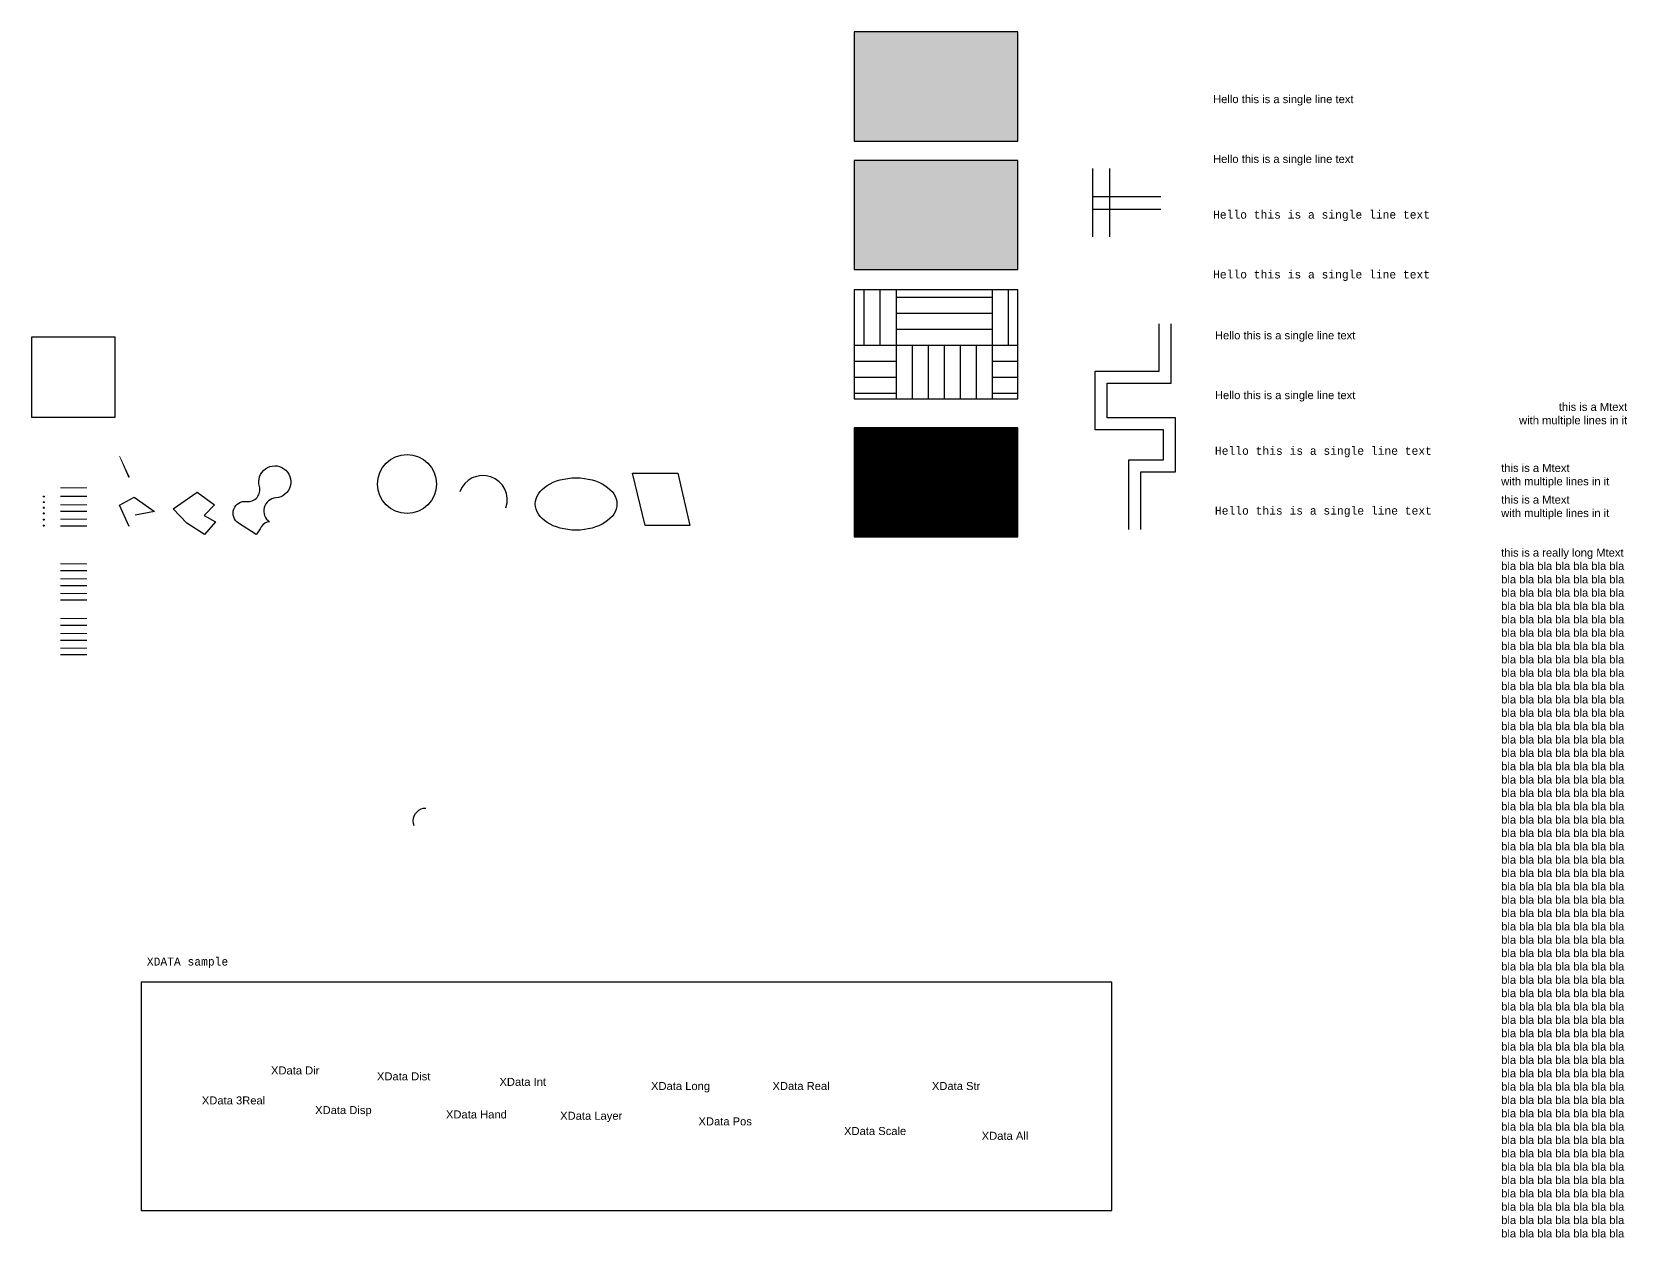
# Model space of a CAD drawing. Header units: inches. Extents: x 0 to 1852, y -566 to 111.
# Drawn here: x 0 to 199.3, y -87 to 63.1 of the extents above; entities that cross this region are included whole.
import ezdxf
from ezdxf.xclip import XClip

# ---------------------------------------------------------------- set-up
doc = ezdxf.new("R2010")
doc.units = ezdxf.units.IN
doc.header["$MEASUREMENT"] = 0
doc.header["$XCLIPFRAME"] = 0
doc.header["$PDMODE"] = 34
doc.header["$PDSIZE"] = 0.1
doc.linetypes.add('ACAD_ISO02W100', pattern=[15, 12, -3])
for name, color, linetype in [('0 @ 1', 7, 'Continuous'), ('Layer2', 65, 'Continuous'), ('Layer_color_80 @ 1', 80, 'Continuous'), ('Layer_Lock', 7, 'Continuous'), ('Layer_Lt_dash', 10, 'ACAD_ISO02W100')]:
    doc.layers.add(name, color=color, linetype=linetype)
doc.layers.add('Layer_color_book', color=31, linetype='Continuous', true_color=0xfcc187)
doc.layers.add('Layer_true_color', color=150, linetype='Continuous', true_color=0x1192ee)
doc.styles.add('custom_text_style', font='consola.ttf')
doc.styles.get("Standard").update_dxf_attribs({"font": 'arial.ttf'})
doc.linetypes.add('BATTING', pattern='A,0.0001,-0.1,[134,ltypeshp.shx,S=0.1,R=0,X=-0.1,Y=0],-0.2,[134,ltypeshp.shx,S=0.1,R=180,X=0.1,Y=0],-0.1', length=0.4001000000000001)
doc.linetypes.add('GAS_LINE', pattern='A,0.5,-0.2,["GAS",Standard,S=0.1,R=0,X=-0.1,Y=-0.05],-0.25', length=0.95)
doc.linetypes.add('TRACKS', pattern='A,0.15,[130,ltypeshp.shx,S=0.25,R=0,X=0,Y=0],0.15', length=0.3)
doc.linetypes.add('ZIGZAG', pattern='A,0.0001,-0.2,[131,ltypeshp.shx,S=0.2,R=0,X=-0.2,Y=0],-0.4,[131,ltypeshp.shx,S=0.2,R=180,X=0.2,Y=0],-0.2', length=0.8001000000000001)
picture_1 = doc.add_image_def('image1.jpg', size_in_pixel=(994, 965))

# ---------------------------------------------------------------- blocks, each defined once
blk = doc.blocks.new('my_block')
blk.add_circle((163.238651971644, 43.89873775864311), 40.80841918050487)

msp = doc.modelspace()

# ---------------------------------------------------------------- hatches: boundary and pattern name
h = msp.add_hatch(color=256)
h.dxf.hatch_style = 1
h.set_gradient(color1=(0, 0, 255), color2=(255, 255, 0), name='SPHERICAL')
h.paths.add_polyline_path([(102.7457616028917, 49.5096547418996), (123.1990874847903, 49.5096547418996), (123.1990874847903, 63.13440569324831), (102.7457616028917, 63.13440569324831)])
h = msp.add_hatch(color=256)
h.dxf.hatch_style = 1
h.set_gradient(color1=(0, 0, 255), color2=(255, 255, 0))
h.paths.add_polyline_path([(102.7457616028917, 33.46721149955042), (123.1990874847903, 33.46721149955042), (123.1990874847903, 47.09196245089913), (102.7457616028917, 47.09196245089913)])
h = msp.add_hatch()
h.set_pattern_fill('AR-PARQ1', color=256)
h.set_pattern_definition([(90, (0, 0), (-12, 12), [12, -12]), (90, (2, 0), (-12, 12), [12, -12]), (90, (4, 0), (-12, 12), [12, -12]), (90, (6, 0), (-12, 12), [12, -12]), (90, (8, 0), (-12, 12), [12, -12]), (90, (10, 0), (-12, 12), [12, -12]), (90, (12, 0), (-12, 12), [12, -12]), (0, (0, 12), (12, -12), [12, -12]), (0, (0, 14), (12, -12), [12, -12]), (0, (0, 16), (12, -12), [12, -12]), (0, (0, 18), (12, -12), [12, -12]), (0, (0, 20), (12, -12), [12, -12]), (0, (0, 22), (12, -12), [12, -12]), (0, (0, 24), (12, -12), [12, -12])])
h.paths.add_polyline_path([(102.7457616028917, 17.31413060847225), (123.1990874847903, 17.31413060847225), (123.1990874847903, 30.93888155982097), (102.7457616028917, 30.93888155982097)])
h = msp.add_hatch()
h.set_pattern_fill('ANSI31', color=256)
h.set_pattern_definition([(45, (2.750381723718078, 0), (-0.0883883476483185, 0.0883883476483185), [])])
h.paths.add_polyline_path([(102.7457616028917, 0.0853177934775715), (123.1990874847903, 0.0853177934775715), (123.1990874847903, 13.71006874482629), (102.7457616028917, 13.71006874482629)])

# ---------------------------------------------------------------- linework, layer by layer
for p, q in [((140.8586409491609, 20.77342723126651), (140.8586409491609, 26.68265009051197)), ((142.3586409491609, 19.27342723126651), (142.3586409491609, 26.68265009051197)), ((132.8665978468327, 13.43271962995095), (132.8665978468327, 20.77342723126651)), ((132.8665978468327, 20.77342723126651), (140.8586409491609, 20.77342723126651)), ((134.3665978468327, 14.93271962995095), (134.3665978468327, 19.27342723126651)), ((134.3665978468327, 19.27342723126651), (142.3586409491609, 19.27342723126651)), ((142.8991281320298, 14.93271962995095), (134.3665978468327, 14.93271962995095)), ((142.8991281320298, 8.181727104928427), (142.8991281320298, 14.93271962995095)), ((141.3991281320298, 13.43271962995095), (132.8665978468327, 13.43271962995095)), ((141.3991281320298, 9.681727104928427), (141.3991281320298, 13.43271962995095)), ((137.0786153379725, 1.014578449646279), (137.0786153379725, 9.681727104928427)), ((137.0786153379725, 9.681727104928427), (141.3991281320298, 9.681727104928427)), ((138.5786153379725, 1.014578449646279), (138.5786153379725, 8.181727104928427)), ((138.5786153379725, 8.181727104928427), (142.8991281320298, 8.181727104928427)), ((3.592533998909388, 1.477241896180196), (6.863547033979557, 1.477241896180196)), ((3.592533998909386, -4.112080280674497), (6.863547033979555, -4.112080280674497)), ((3.592533998909386, -5.997546182599315), (6.863547033979555, -5.997546182599315)), ((3.592533998909386, -7.795317379518571), (6.863547033979555, -7.795317379518571))]:
    msp.add_line(p, q)
at = {"color": 200, "linetype": 'BATTING', "lineweight": 13}
msp.add_line((3.592533998909388, 6.21589163122735), (6.863547033979557, 6.21589163122735), dxfattribs=at)
at = {"linetype": 'ZIGZAG'}
msp.add_line((3.592533998909388, 5.16047899502427), (6.863547033979557, 5.16047899502427), dxfattribs=at)
at = {"color": 3, "linetype": 'TRACKS', "lineweight": 13}
msp.add_line((3.592533998909388, 4.09548124400019), (6.863547033979557, 4.09548124400019), dxfattribs=at)
at = {"linetype": 'GAS_LINE'}
msp.add_line((3.592533998909388, 3.275013093099452), (6.863547033979557, 3.275013093099452), dxfattribs=at)
at = {"color": 3, "linetype": 'ACAD_ISO02W100', "lineweight": 13}
for p, q in [((3.592533998909388, 2.297710047080933), (6.863547033979557, 2.297710047080933)), ((3.592533998909386, -3.29161212977376), (6.863547033979555, -3.29161212977376)), ((3.592533998909386, -5.177078031698577), (6.863547033979555, -5.177078031698577)), ((3.592533998909386, -6.974849228617834), (6.863547033979555, -6.974849228617834))]:
    msp.add_line(p, q, dxfattribs=at)
for points in [[(102.7457616028917, 49.5096547418996), (123.1990874847903, 49.5096547418996), (123.1990874847903, 63.13440569324831), (102.7457616028917, 63.13440569324831)], [(102.7457616028917, 33.46721149955042), (123.1990874847903, 33.46721149955042), (123.1990874847903, 47.09196245089913), (102.7457616028917, 47.09196245089913)], [(102.7457616028917, 17.31413060847225), (123.1990874847903, 17.31413060847225), (123.1990874847903, 30.93888155982097), (102.7457616028917, 30.93888155982097)], [(102.7457616028917, 0.0853177934775715), (123.1990874847903, 0.0853177934775715), (123.1990874847903, 13.71006874482629), (102.7457616028917, 13.71006874482629)], [(19.36563025800734, 1.797416452787331), (17.63191783136186, 3.60046347638152), (20.6393782124462, 5.650987562915815), (22.79767321029574, 4.09541754727298), (21.52392537627024, 2.751970775569184), (22.939200814306, 1.938831948746695), (21.55930715685945, 0.3832619331038529)], [(13.65382947022408, -55.54419093146544), (13.65382947022407, -84.0562270186847), (134.9262398295759, -84.0562270186847), (134.9262398295759, -55.54419093146543)]]:
    msp.add_lwpolyline(points, close=True)
for points in [[(35.30083172412064, 5.700745689844573, 0, 0, 2.127776220378056), (39.65196771126439, 5.700745689844573, 0, 0, 0.3079358491434644), (38.34662690307992, 11.099127218258, 0, 0, 0), (35.66342633954374, 8.744128560494659, 0, 0, 0), (38.04641845042544, 8.330067202309188, 3.669609517619411, 5.080563928030537, 0)], [(12.14051619543163, 7.499316163680425, 0.2, 0.1, 0), (10.94637760855856, 10.17295207995138, 0, 0, 0), (12.7818129554314, 11.16727944910944, 0, 0, 0), (15.68447712445625, 8.916329504396678, 0, 0, 0), (13.27408603680844, 8.430213888255487, 0.1, 0.5, 0)]]:
    msp.add_lwpolyline(points, format="xyseb")
msp.add_lwpolyline([(28.00563684412818, 0.3613048628239071), (25.81178498466132, 1.792889667380869, -0.7995594967893557), (26.81916593931025, 4.499479747781144, 0.5438616789439751), (28.43097537041784, 6.378434807198949, -2.844377477405743), (30.49050985756795, 4.946850002641987, 0.7187509838525309), (29.70699131052693, 1.949469251083286, 0.2737938379636693), (28.66642855916602, 1.333494561262174, -0.0476105397037214)], format="xyb", close=True)
msp.add_lwpolyline([(12.14051619543163, 1.379831194356633), (10.94637760855856, 4.053467110627593), (12.7818129554314, 5.04779447978565), (15.3248860815288, 3.258005193305635), (12.91449499388099, 2.771889577164444)])
msp.add_circle((46.87247836145255, 6.672963963946202), 3.682480951587929)
msp.add_arc((56.35179242595231, 4.697601732518876), 3.044494390598888, 341.0435453511963, 161.0435453511958)
msp.add_ellipse((68.00051689353697, 4.185210497355278), major_axis=(-5.101255306291786, 0), ratio=0.6403727385155383)
at = {"color": 7}
msp.add_point((1.494404150136852, 5.121502684938732), dxfattribs=at)
at = {"linetype": 'ACAD_ISO02W100'}
msp.add_point((1.494404150136851, 4.411541912893504), dxfattribs=at)
at = {"color": 230, "ltscale": 2, "true_color": 0xf50a93}
msp.add_point((1.494404150136851, 3.714976617864948), dxfattribs=at)
at = {"color": 0, "linetype": 'ByBlock', "lineweight": -2}
msp.add_point((1.494404150136851, 2.241473144396429), dxfattribs=at)
msp.add_point((1.494404150136851, 1.491325898678436))
msp.add_3dface([(75.03941785395628, 8.050392382225937), (80.72104157018495, 8.050392382225937), (82.19042709020432, 1.492335632750851), (76.60676242596796, 1.492335632750852)])
at = {"layer": 'Layer_Lock', "color": 2, "linetype": 'Continuous'}
msp.add_point((1.494404150136851, 3.00501584581972), dxfattribs=at)
at = {"layer": 'Layer_Lt_dash', "linetype": 'ACAD_ISO02W100', "lineweight": 13}
for p, q in [((3.592533998909384, -10.12182415558643), (6.863547033979553, -10.12182415558643)), ((3.592533998909384, -12.00729005751125), (6.863547033979553, -12.00729005751125)), ((3.592533998909384, -13.8050612544305), (6.863547033979553, -13.8050612544305))]:
    msp.add_line(p, q, dxfattribs=at)
at = {"layer": 'Layer_Lt_dash'}
for p, q in [((3.592533998909384, -10.94229230648717), (6.863547033979553, -10.94229230648717)), ((3.592533998909384, -12.82775820841198), (6.863547033979553, -12.82775820841198)), ((3.592533998909384, -14.62552940533124), (6.863547033979553, -14.62552940533124))]:
    msp.add_line(p, q, dxfattribs=at)
at = {"layer": 'Layer_true_color'}
for p, q in [((132.5468878910341, 37.54063454975548), (132.5468878910341, 46.06440781543037)), ((134.6778312074528, 37.54063454975548), (134.6778312074528, 46.06440781543037)), ((132.5468878910341, 42.60162492624994), (141.070661156709, 42.60162492624994)), ((132.5468878910341, 41.0034174389359), (141.070661156709, 41.0034174389359))]:
    msp.add_line(p, q, dxfattribs=at)

# ---------------------------------------------------------------- block references
at = {"color": 193, "true_color": 0x9b42ec}
ref = msp.add_blockref('my_block', (42.8326244400223, -37.11089571112507), dxfattribs=dict(at, xscale=0.0393700787401575, yscale=0.0393700787401575, zscale=0.0393700787401575))
XClip(ref).set_block_clipping_path([(91.33667303435482, 28.46559553810482), (161.88236210731543, 112.30965829060813)])

# ---------------------------------------------------------------- texts
for s, p in [('Hello this is a single line text', (147.8194471194604, 24.74949528178581)), ('Hello this is a single line text', (147.8194471194604, 17.27873008028189)), ('XData Dir', (29.87199239990787, -67.05068507385226)), ('XData Dist', (43.11406056299688, -67.78905306726895)), ('XData Int', (58.41760733746923, -68.4732827911453)), ('XData 3Real', (21.23207980849656, -70.79326034621432)), ('XData Long', (77.3603184596617, -68.99229921732595)), ('XData Real', (92.5349438358827, -68.99229921732595)), ('XData Str', (112.4534279623152, -68.99229921732595)), ('XData Disp', (35.38938417028476, -71.99908181136949)), ('XData Hand', (51.73501402215925, -72.54461120742305)), ('XData Layer', (66.00447245153202, -72.70704450382974)), ('XData Pos', (83.28947613267644, -73.4098345986271)), ('XData Scale', (101.4789278696734, -74.61461643956719)), ('XData All', (118.6751546028765, -75.21402585788726))]:
    msp.add_text(s, height=1).set_placement(p)
at = {"style": 'custom_text_style'}
for s, p in [('Hello this is a single line text', (147.8194471194604, 2.854975299808756)), ('XDATA sample', (14.36166896859163, -53.45567499995195))]:
    msp.add_text(s, height=1, dxfattribs=at).set_placement(p)
at = {"char_height": 1}
for s, insert, attachment_point in [('this is a Mtext^Jwith multiple lines in it', (199.3303423240288, 15.32610174482911), 6), ('this is a Mtext^Jwith multiple lines in it', (183.5889280790413, 9.187556356327264), 1), ('this is a Mtext^Jwith multiple lines in it', (183.5889280790413, 5.226370718413136), 1), ('this is a really long Mtext^Jbla bla bla bla bla bla bla bla bla bla bla bla bla bla bla bla bla bla bla bla bla bla bla bla bla bla bla bla bla bla bla bla bla bla bla bla bla bla bla bla bla bla bla bla bla bla bla bla bla bla bla bla bla bla bla bla bla bla bla bla bla bla bla bla bla bla bla bla bla bla bla bla bla bla bla bla bla bla bla bla bla bla bla bla bla bla bla bla bla bla bla bla bla bla bla bla bla bla bla bla bla bla bla bla bla bla bla bla bla bla bla bla bla bla bla bla bla bla bla bla bla bla bla bla bla bla bla bla bla bla bla bla bla bla bla bla bla bla bla bla bla bla bla bla bla bla bla bla bla bla bla bla bla bla bla bla bla bla bla bla bla bla bla bla bla bla bla bla bla bla bla bla bla bla bla bla bla bla bla bla bla bla bla bla bla bla bla bla bla bla bla bla bla bla bla bla bla bla bla bla bla bla bla bla bla bla bla bla bla bla bla bla bla bla bla bla bla bla bla bla bla bla bla bla bla bla bla bla bla bla bla bla bla bla bla bla bla bla bla bla bla bla bla bla bla bla bla bla bla bla bla bla bla bla bla bla bla bla bla bla bla bla bla bla bla bla bla bla bla bla bla bla bla bla bla bla bla bla bla bla bla bla bla bla bla bla bla bla bla bla bla bla bla bla bla bla bla bla bla bla bla bla bla bla bla bla bla bla bla bla bla bla bla bla bla bla bla bla bla bla bla bla bla bla bla bla bla bla bla bla bla bla bla bla bla bla bla bla bla bla bla bla bla bla bla bla bla bla bla bla bla bla bla bla bla bla bla bla bla bla bla bla bla bla bla bla bla bla bla bla bla bla bla bla bla bla bla bla bla bla bla bla bla bla bla bla bla bla bla bla bla bla bla bla bla bla bla bla bla bla bla bla bla bla bla bla bla bla bla bla bla bla bla bla bla bla bla bla bla bla bla bla bla bla bla bla bla bla bla bla bla bla bla bla bla bla bla bla bla bla bla bla bla bla bla bla bla bla bla bla bla bla bla bla bla bla bla bla bla bla bla bla bla bla bla bla bla bla bla bla bla bla bla bla bla bla bla bla bla bla bla bla bla bla bla bla bla bla bla bla bla bla bla bla bla bla bla bla bla bla bla bla bla bla bla bla bla bla bla bla bla bla bla bla bla bla bla bla bla bla bla bla bla bla bla bla bla bla bla bla bla bla bla bla bla bla bla bla bla bla bla bla bla bla bla bla bla bla bla bla bla bla bla bla bla bla bla bla bla bla bla bla bla bla bla bla bla bla bla bla bla bla bla bla bla bla bla bla bla bla bla bla bla bla bla bla bla bla bla bla bla bla bla bla bla bla bla bla bla bla bla bla bla bla bla bla bla bla bla bla bla bla bla bla bla bla bla bla bla bla bla bla bla bla bla bla bla bla bla bla bla bla bla bla bla bla bla bla bla bla bla bla bla bla bla bla bla bla bla bla bla bla bla bla bla bla bla bla bla bla bla bla bla bla bla bla bla bla bla bla bla bla bla bla bla bla bla bla bla bla bla bla bla bla bla bla bla bla bla bla bla bla bla bla bla bla bla bla bla bla bla bla bla bla bla bla bla bla bla bla bla bla bla bla bla bla bla bla bla bla bla bla bla bla bla bla bla bla bla bla bla bla bla bla bla bla bla bla bla bla bla bla bla bla bla bla bla bla bla bla bla bla bla bla bla bla bla bla bla bla bla bla bla bla bla bla bla bla bla bla bla bla bla bla bla bla bla bla bla bla bla bla bla bla bla bla bla bla bla bla bla bla bla bla bla bla bla bla bla bla bla bla bla bla bla bla bla bla bla bla bla bla bla bla bla bla bla bla bla bla bla bla bla bla bla bla bla bla bla bla bla bla bla bla bla bla bla bla bla bla bla bla bla bla bla bla bla bla bla bla bla bla', (183.5889280790413, -1.38637568506374), 1)]:
    msp.add_mtext_dynamic_manual_height_columns(s, width=15.74141424498748, gutter_width=110.2231670381195, heights=[0], dxfattribs=dict(at, insert=insert, attachment_point=attachment_point))
at = {"layer": '0 @ 1', "style": 'custom_text_style'}
msp.add_text('Hello this is a single line text', height=1, dxfattribs=at).set_placement((147.8194471194604, 10.32574050131268))
at = {"layer": 'Layer2', "style": 'custom_text_style'}
msp.add_text('Hello this is a single line text', height=1, dxfattribs=at).set_placement((147.589772910276, 32.34818927639458))
at = {"layer": 'Layer_color_80 @ 1', "style": 'custom_text_style'}
msp.add_text('Hello this is a single line text', height=1, dxfattribs=at).set_placement((147.589772910276, 39.8189544778985))
at = {"layer": 'Layer_color_book'}
msp.add_text('Hello this is a single line text', height=1, dxfattribs=at).set_placement((147.589772910276, 54.24270925837163))
at = {"layer": 'Layer_true_color'}
msp.add_text('Hello this is a single line text', height=1, dxfattribs=at).set_placement((147.589772910276, 46.77194405686771))

# ---------------------------------------------------------------- pictures from other files: only their frames are drawn
image = msp.add_image(picture_1, insert=(0, 15), size_in_units=(10.3541666666667, 10.052083333333366))
image.set_boundary_path([(-0.5, -0.5), (993.5, 964.4999999999999)])
image.dxf.clipping = 0

doc.saveas('drawing.dxf')
